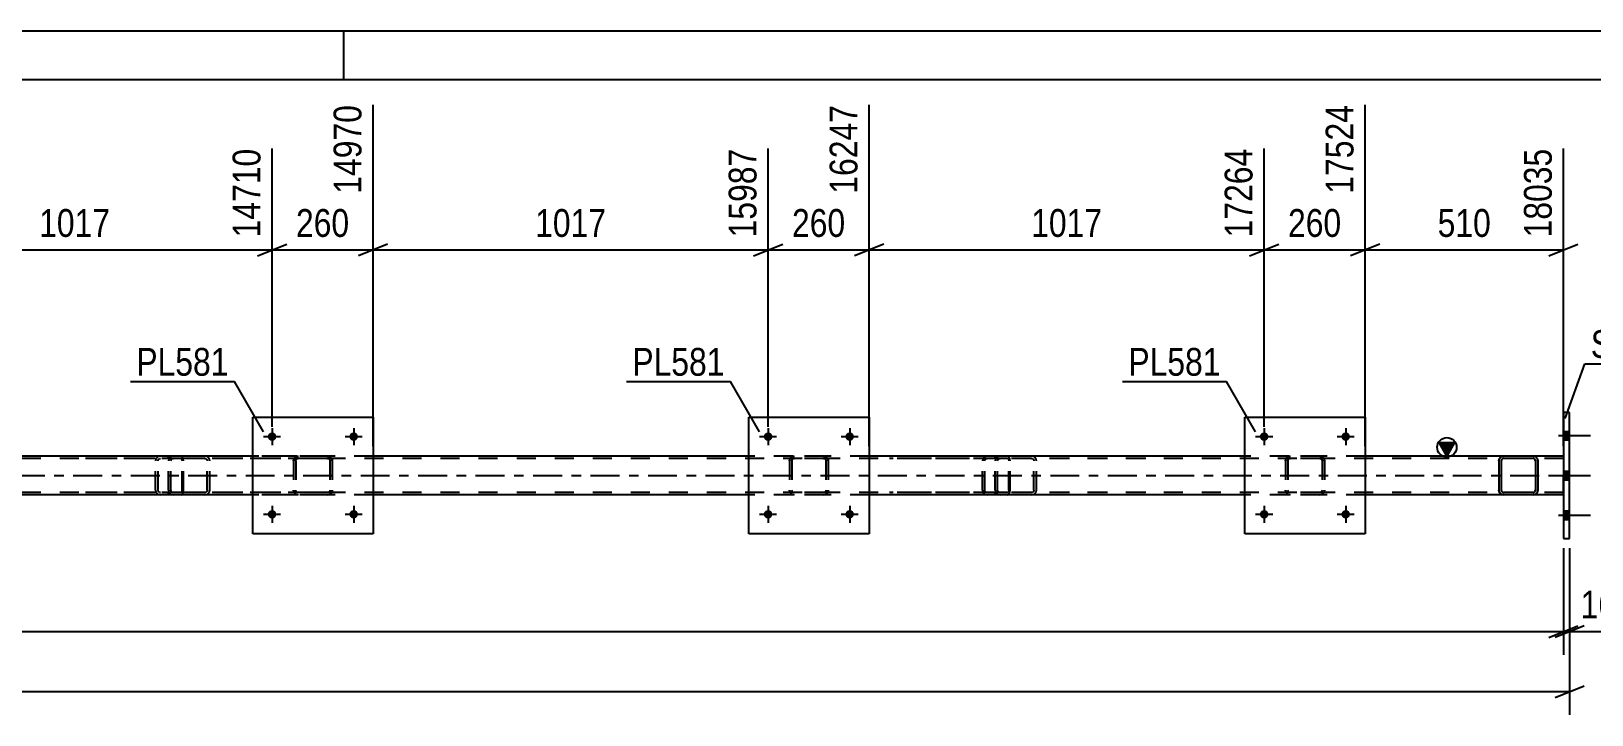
# Model space of a CAD drawing. Header units: millimetres. Extents: x 0 to 841, y 0 to 594.
# Drawn here: x 598.8 to 759.5, y 523.6 to 594 of the extents above; entities that cross this region are included whole.
import ezdxf

# ---------------------------------------------------------------- set-up
doc = ezdxf.new("R2010")
doc.units = ezdxf.units.MM
doc.linetypes.add('DXK_LINE_DOT2', pattern=[3.9198, 1.9599, -1.9599])
doc.linetypes.add('DXK_LINE_DOT3', pattern=[5.9187, 2.979, -0.9799, 0.9799, -0.9799])
doc.styles.add('Arial Narrow', font='ARIALN.TTF', dxfattribs={"height": 0.2})

# ---------------------------------------------------------------- blocks, each defined once
blk = doc.blocks.new('Unknown-272366151-1135')
at = {"color": 5, "linetype": 'Continuous'}
for p, q in [((841, 594), (0, 594)), ((631, 589), (631, 594)), ((836, 589), (5, 589))]:
    blk.add_line(p, q, dxfattribs=at)
blk = doc.blocks.new('Part-272366151-5504 - 5500')
at = {"color": 7, "linetype": 'DXK_LINE_DOT2'}
for p, q in [((612.96, 549.95), (612.92, 549.77)), ((612.92, 546.73), (612.92, 549.77)), ((613.18, 549.77), (613.2, 549.86)), ((613.18, 546.73), (613.18, 549.77)), ((613.2, 549.86), (613.25, 549.94)), ((613.43, 550.25), (613.24, 550.21)), ((613.25, 549.94), (613.33, 549.99)), ((613.33, 549.99), (613.43, 550.01)), ((628.42, 550.25), (613.43, 550.25)), ((628.42, 550.01), (613.43, 550.01)), ((616.86, 550.21), (616.67, 550.25)), ((616.67, 550.01), (616.77, 549.99)), ((616.77, 549.99), (616.85, 549.94)), ((616.85, 549.94), (616.9, 549.86)), ((616.9, 549.86), (616.92, 549.77)), ((616.92, 546.73), (616.92, 549.77)), ((617.18, 549.77), (617.14, 549.95)), ((617.18, 546.73), (617.18, 549.77)), ((612.92, 546.73), (612.96, 546.54)), ((613.2, 546.64), (613.18, 546.73)), ((613.25, 546.56), (613.2, 546.64)), ((613.33, 546.51), (613.25, 546.56)), ((613.43, 546.49), (613.33, 546.51)), ((628.42, 546.49), (613.43, 546.49)), ((616.77, 546.51), (616.67, 546.49)), ((616.85, 546.56), (616.77, 546.51)), ((616.9, 546.64), (616.85, 546.56)), ((616.92, 546.73), (616.9, 546.64)), ((617.14, 546.54), (617.18, 546.73)), ((613.24, 546.28), (613.43, 546.25)), ((628.42, 546.25), (613.43, 546.25)), ((616.67, 546.25), (616.86, 546.28))]:
    blk.add_line(p, q, dxfattribs=at)
for centre, start, end in [((613.41, 549.75), 110.7583, 155.68), ((616.69, 549.75), 24.32, 69.2417), ((613.41, 546.75), 204.32, 249.2417), ((616.69, 546.75), 290.7583, 335.68)]:
    blk.add_arc(centre, 0.496, start, end, dxfattribs=at)
blk = doc.blocks.new('Part-272366151-5568 - 5500')
at = {"linetype": 'Continuous'}
blk.add_hatch(color=2, dxfattribs=at).paths.add_polyline_path([(744.58, 550.25), (743.78, 551.65), (745.38, 551.65)])
at = {"color": 2, "linetype": 'Continuous'}
for p, q in [((744.58, 550.25), (743.78, 551.65)), ((743.78, 551.65), (745.38, 551.65)), ((745.38, 551.65), (744.58, 550.25)), ((621.6, 550.25), (582.92, 550.25)), ((672.68, 550.25), (634, 550.25)), ((723.76, 550.25), (685.08, 550.25)), ((750.42, 550.25), (736.16, 550.25)), ((756.58, 550.25), (753.46, 550.25)), ((621.6, 546.25), (582.92, 546.25)), ((672.68, 546.25), (634, 546.25)), ((723.76, 546.25), (685.08, 546.25)), ((750.42, 546.25), (736.16, 546.25)), ((756.58, 546.25), (753.46, 546.25))]:
    blk.add_line(p, q, dxfattribs=at)
at = {"color": 7, "linetype": 'DXK_LINE_DOT2'}
for p, q in [((756.58, 550.01), (94.12, 550.01)), ((634, 550.25), (621.6, 550.25)), ((685.08, 550.25), (672.68, 550.25)), ((736.16, 550.25), (723.76, 550.25)), ((753.46, 550.25), (750.42, 550.25)), ((756.58, 546.25), (756.58, 550.25)), ((756.58, 546.49), (94.12, 546.49)), ((634, 546.25), (621.6, 546.25)), ((685.08, 546.25), (672.68, 546.25)), ((736.16, 546.25), (723.76, 546.25)), ((753.46, 546.25), (750.42, 546.25))]:
    blk.add_line(p, q, dxfattribs=at)
at = {"color": 7, "linetype": 'DXK_LINE_DOT3'}
blk.add_line((94.12, 548.25), (756.58, 548.25), dxfattribs=at)
at = {"color": 2, "linetype": 'Continuous'}
blk.add_circle((744.58, 551.15), 1, dxfattribs=at)
blk = doc.blocks.new('Part-272366151-7647 - 5500')
at = {"color": 7, "linetype": 'DXK_LINE_DOT2'}
for p, q in [((676.88, 549.77), (676.92, 549.95)), ((676.92, 549.95), (676.88, 549.77)), ((676.88, 549.77), (676.88, 546.73)), ((677.12, 549.77), (677.14, 549.86)), ((677.12, 549.77), (677.12, 546.73)), ((677.14, 549.86), (677.19, 549.94)), ((677.18, 550.21), (677.36, 550.25)), ((677.36, 550.25), (677.18, 550.21)), ((677.19, 549.94), (677.27, 549.99)), ((677.27, 549.99), (677.36, 550.01)), ((680.4, 550.25), (677.36, 550.25)), ((680.4, 550.01), (677.36, 550.01)), ((680.4, 550.25), (680.59, 550.21)), ((680.59, 550.21), (680.4, 550.25)), ((680.4, 550.01), (680.5, 549.99)), ((680.5, 549.99), (680.57, 549.94)), ((680.57, 549.94), (680.63, 549.86)), ((680.63, 549.86), (680.64, 549.77)), ((680.64, 549.77), (680.64, 546.73)), ((680.85, 549.95), (680.88, 549.77)), ((680.88, 549.77), (680.85, 549.95)), ((680.88, 549.77), (680.88, 546.73)), ((676.92, 546.54), (676.88, 546.73)), ((676.88, 546.73), (676.92, 546.54)), ((677.14, 546.64), (677.12, 546.73)), ((677.19, 546.56), (677.14, 546.64)), ((677.27, 546.51), (677.19, 546.56)), ((677.36, 546.49), (677.27, 546.51)), ((680.4, 546.49), (677.36, 546.49)), ((680.5, 546.51), (680.4, 546.49)), ((680.57, 546.56), (680.5, 546.51)), ((680.63, 546.64), (680.57, 546.56)), ((680.64, 546.73), (680.63, 546.64)), ((680.88, 546.73), (680.85, 546.54)), ((680.85, 546.54), (680.88, 546.73)), ((677.36, 546.25), (677.18, 546.28)), ((677.18, 546.28), (677.36, 546.25)), ((680.4, 546.25), (677.36, 546.25)), ((680.59, 546.28), (680.4, 546.25)), ((680.4, 546.25), (680.59, 546.28))]:
    blk.add_line(p, q, dxfattribs=at)
at = {"color": 7, "linetype": 'DXK_LINE_DOT3'}
blk.add_line((678.88, 548.25), (678.88, 548.25), dxfattribs=at)
at = {"color": 7, "linetype": 'DXK_LINE_DOT2'}
for centre, start, end in [((677.36, 549.77), 112.5, 157.5), ((677.36, 549.77), 112.5, 157.5), ((680.4, 549.77), 22.5, 67.5), ((680.4, 549.77), 22.5, 67.5), ((677.36, 546.73), 202.5, 247.5), ((677.36, 546.73), 202.5, 247.5), ((680.4, 546.73), 292.5, 337.5), ((680.4, 546.73), 292.5, 337.5)]:
    blk.add_arc(centre, 0.48, start, end, dxfattribs=at)
blk = doc.blocks.new('Part-272366151-7645 - 5500')
at = {"color": 7, "linetype": 'DXK_LINE_DOT2'}
for p, q in [((625.8, 549.77), (625.84, 549.95)), ((625.84, 549.95), (625.8, 549.77)), ((625.8, 549.77), (625.8, 546.73)), ((626.04, 549.77), (626.06, 549.86)), ((626.04, 549.77), (626.04, 546.73)), ((626.06, 549.86), (626.11, 549.94)), ((626.1, 550.21), (626.28, 550.25)), ((626.28, 550.25), (626.1, 550.21)), ((626.11, 549.94), (626.19, 549.99)), ((626.19, 549.99), (626.28, 550.01)), ((629.32, 550.25), (626.28, 550.25)), ((629.32, 550.01), (626.28, 550.01)), ((629.32, 550.25), (629.51, 550.21)), ((629.51, 550.21), (629.32, 550.25)), ((629.32, 550.01), (629.41, 549.99)), ((629.41, 549.99), (629.49, 549.94)), ((629.49, 549.94), (629.54, 549.86)), ((629.54, 549.86), (629.56, 549.77)), ((629.56, 549.77), (629.56, 546.73)), ((629.77, 549.95), (629.8, 549.77)), ((629.8, 549.77), (629.77, 549.95)), ((629.8, 549.77), (629.8, 546.73)), ((625.84, 546.54), (625.8, 546.73)), ((625.8, 546.73), (625.84, 546.54)), ((626.06, 546.64), (626.04, 546.73)), ((626.11, 546.56), (626.06, 546.64)), ((626.19, 546.51), (626.11, 546.56)), ((626.28, 546.49), (626.19, 546.51)), ((629.32, 546.49), (626.28, 546.49)), ((629.41, 546.51), (629.32, 546.49)), ((629.49, 546.56), (629.41, 546.51)), ((629.54, 546.64), (629.49, 546.56)), ((629.56, 546.73), (629.54, 546.64)), ((629.8, 546.73), (629.77, 546.54)), ((629.77, 546.54), (629.8, 546.73)), ((626.28, 546.25), (626.1, 546.28)), ((626.1, 546.28), (626.28, 546.25)), ((629.32, 546.25), (626.28, 546.25)), ((629.51, 546.28), (629.32, 546.25)), ((629.32, 546.25), (629.51, 546.28))]:
    blk.add_line(p, q, dxfattribs=at)
at = {"color": 7, "linetype": 'DXK_LINE_DOT3'}
blk.add_line((627.8, 548.25), (627.8, 548.25), dxfattribs=at)
at = {"color": 7, "linetype": 'DXK_LINE_DOT2'}
for centre, start, end in [((626.28, 549.77), 112.5, 157.5), ((626.28, 549.77), 112.5, 157.5), ((629.32, 549.77), 22.5, 67.5), ((629.32, 549.77), 22.5, 67.5), ((626.28, 546.73), 202.5, 247.5), ((626.28, 546.73), 202.5, 247.5), ((629.32, 546.73), 292.5, 337.5), ((629.32, 546.73), 292.5, 337.5)]:
    blk.add_arc(centre, 0.48, start, end, dxfattribs=at)
blk = doc.blocks.new('Part-272366151-5542 - 5500')
at = {"color": 7, "linetype": 'DXK_LINE_DOT2'}
for p, q in [((614.2, 550.25), (602.04, 550.25)), ((614.2, 550.01), (602.04, 550.01)), ((611.64, 549.95), (611.6, 549.77)), ((611.6, 546.73), (611.6, 549.77)), ((611.86, 549.77), (611.87, 549.86)), ((611.86, 546.73), (611.86, 549.77)), ((611.87, 549.86), (611.93, 549.94)), ((612.11, 550.25), (611.91, 550.21)), ((611.93, 549.94), (612.01, 549.99)), ((612.01, 549.99), (612.11, 550.01)), ((612.92, 550.01), (612.92, 550.25)), ((614.3, 550.21), (614.2, 550.25)), ((614.2, 550.01), (614.25, 549.99)), ((614.25, 549.99), (614.29, 549.94)), ((614.29, 549.94), (614.32, 549.86)), ((614.39, 550.11), (614.3, 550.21)), ((614.32, 549.86), (614.33, 549.77)), ((614.33, 546.73), (614.33, 549.77)), ((614.45, 549.95), (614.39, 550.11)), ((614.47, 549.77), (614.45, 549.95)), ((614.47, 546.73), (614.47, 549.77)), ((614.2, 546.49), (602.04, 546.49)), ((611.6, 546.73), (611.64, 546.54)), ((611.87, 546.64), (611.86, 546.73)), ((611.93, 546.56), (611.87, 546.64)), ((612.01, 546.51), (611.93, 546.56)), ((612.11, 546.49), (612.01, 546.51)), ((612.92, 546.28), (612.92, 546.49)), ((614.25, 546.51), (614.2, 546.49)), ((614.29, 546.56), (614.25, 546.51)), ((614.32, 546.64), (614.29, 546.56)), ((614.33, 546.73), (614.32, 546.64)), ((614.39, 546.39), (614.45, 546.54)), ((614.45, 546.54), (614.47, 546.73)), ((614.2, 546.25), (602.04, 546.25)), ((611.91, 546.28), (612.11, 546.25)), ((612.92, 546.25), (612.92, 546.28)), ((614.2, 546.25), (614.3, 546.28)), ((614.3, 546.28), (614.39, 546.39))]:
    blk.add_line(p, q, dxfattribs=at)
for centre, start, end in [((612.09, 549.75), 111.1941, 156.1506), ((612.09, 546.74), 203.8494, 248.8059)]:
    blk.add_arc(centre, 0.492, start, end, dxfattribs=at)
blk = doc.blocks.new('Part-272366151-5543 - 5500')
at = {"color": 7, "linetype": 'DXK_LINE_DOT2'}
for p, q in [((699.33, 550.25), (687.18, 550.25)), ((699.33, 550.01), (687.18, 550.01)), ((696.78, 549.95), (696.74, 549.77)), ((696.74, 546.73), (696.74, 549.77)), ((696.99, 549.77), (697.01, 549.86)), ((696.99, 546.73), (696.99, 549.77)), ((697.01, 549.86), (697.06, 549.94)), ((697.24, 550.25), (697.05, 550.21)), ((697.06, 549.94), (697.14, 549.99)), ((697.14, 549.99), (697.24, 550.01)), ((698.06, 550.01), (698.06, 550.25)), ((699.44, 550.21), (699.33, 550.25)), ((699.33, 550.01), (699.38, 549.99)), ((699.38, 549.99), (699.43, 549.94)), ((699.43, 549.94), (699.46, 549.86)), ((699.52, 550.11), (699.44, 550.21)), ((699.46, 549.86), (699.47, 549.77)), ((699.47, 546.73), (699.47, 549.77)), ((699.58, 549.95), (699.52, 550.11)), ((699.6, 549.77), (699.58, 549.95)), ((699.6, 546.73), (699.6, 549.77)), ((699.33, 546.49), (687.18, 546.49)), ((696.74, 546.73), (696.78, 546.54)), ((697.01, 546.64), (696.99, 546.73)), ((697.06, 546.56), (697.01, 546.64)), ((697.14, 546.51), (697.06, 546.56)), ((697.24, 546.49), (697.14, 546.51)), ((698.06, 546.28), (698.06, 546.49)), ((699.38, 546.51), (699.33, 546.49)), ((699.43, 546.56), (699.38, 546.51)), ((699.46, 546.64), (699.43, 546.56)), ((699.47, 546.73), (699.46, 546.64)), ((699.52, 546.39), (699.58, 546.54)), ((699.58, 546.54), (699.6, 546.73)), ((699.33, 546.25), (687.18, 546.25)), ((697.05, 546.28), (697.24, 546.25)), ((698.06, 546.25), (698.06, 546.28)), ((699.33, 546.25), (699.44, 546.28)), ((699.44, 546.28), (699.52, 546.39))]:
    blk.add_line(p, q, dxfattribs=at)
for centre, start, end in [((697.23, 549.75), 111.1941, 156.1506), ((697.23, 546.74), 203.8494, 248.8059)]:
    blk.add_arc(centre, 0.492, start, end, dxfattribs=at)
blk = doc.blocks.new('Part-272366151-5544 - 5500')
at = {"color": 7, "linetype": 'DXK_LINE_DOT2'}
for p, q in [((698.09, 549.95), (698.06, 549.77)), ((698.06, 546.73), (698.06, 549.77)), ((698.31, 549.77), (698.33, 549.86)), ((698.31, 546.73), (698.31, 549.77)), ((698.33, 549.86), (698.39, 549.94)), ((698.57, 550.25), (698.37, 550.21)), ((698.39, 549.94), (698.47, 549.99)), ((698.47, 549.99), (698.57, 550.01)), ((713.56, 550.25), (698.57, 550.25)), ((713.56, 550.01), (698.57, 550.01)), ((702, 550.21), (701.8, 550.25)), ((701.8, 550.01), (701.9, 549.99)), ((701.9, 549.99), (701.98, 549.94)), ((701.98, 549.94), (702.04, 549.86)), ((702.04, 549.86), (702.06, 549.77)), ((702.06, 546.73), (702.06, 549.77)), ((702.31, 549.77), (702.27, 549.95)), ((702.31, 546.73), (702.31, 549.77)), ((698.06, 546.73), (698.09, 546.54)), ((698.33, 546.64), (698.31, 546.73)), ((698.39, 546.56), (698.33, 546.64)), ((698.47, 546.51), (698.39, 546.56)), ((698.57, 546.49), (698.47, 546.51)), ((713.56, 546.49), (698.57, 546.49)), ((701.9, 546.51), (701.8, 546.49)), ((701.98, 546.56), (701.9, 546.51)), ((702.04, 546.64), (701.98, 546.56)), ((702.06, 546.73), (702.04, 546.64)), ((702.27, 546.54), (702.31, 546.73)), ((698.37, 546.28), (698.57, 546.25)), ((713.56, 546.25), (698.57, 546.25)), ((701.8, 546.25), (702, 546.28))]:
    blk.add_line(p, q, dxfattribs=at)
for centre, start, end in [((698.55, 549.75), 110.7583, 155.68), ((701.82, 549.75), 24.32, 69.2417), ((698.55, 546.75), 204.32, 249.2417), ((701.82, 546.75), 290.7583, 335.68)]:
    blk.add_arc(centre, 0.496, start, end, dxfattribs=at)
blk = doc.blocks.new('Part-272366151-5551 - 5500')
at = {"color": 2, "linetype": 'Continuous'}
for p, q in [((757.22, 554.75), (756.58, 554.75)), ((756.58, 554.75), (756.58, 541.75)), ((757.22, 541.75), (757.22, 554.75)), ((756.58, 541.75), (757.22, 541.75))]:
    blk.add_line(p, q, dxfattribs=at)
blk = doc.blocks.new('Bolt-272366151-5613 - 5500')
at = {"linetype": 'Continuous'}
for points in [[(757.22, 551.91), (757.22, 552.79), (756.58, 552.79), (756.58, 551.91)], [(757.22, 551.91), (757.22, 552.79), (756.58, 552.79), (756.58, 551.91)], [(757.22, 551.91), (757.22, 552.79), (756.58, 552.79), (756.58, 551.91)], [(757.22, 547.81), (757.22, 548.69), (756.58, 548.69), (756.58, 547.81)], [(757.22, 547.81), (757.22, 548.69), (756.58, 548.69), (756.58, 547.81)], [(757.22, 543.71), (757.22, 544.59), (756.58, 544.59), (756.58, 543.71)], [(757.22, 543.71), (757.22, 544.59), (756.58, 544.59), (756.58, 543.71)], [(757.22, 543.71), (757.22, 544.59), (756.58, 544.59), (756.58, 543.71)]]:
    blk.add_hatch(color=1, dxfattribs=at).paths.add_polyline_path(points)
at = {"color": 1, "linetype": 'Continuous'}
for p, q in [((756.06, 552.35), (759.38, 552.35)), ((756.06, 552.35), (759.38, 552.35)), ((756.06, 552.35), (759.38, 552.35)), ((756.58, 552.79), (757.22, 552.79)), ((756.58, 552.79), (757.22, 552.79)), ((756.58, 552.79), (757.22, 552.79)), ((756.58, 551.91), (757.22, 551.91)), ((756.58, 551.91), (757.22, 551.91)), ((756.58, 551.91), (757.22, 551.91)), ((756.06, 548.25), (759.38, 548.25)), ((756.06, 548.25), (759.38, 548.25)), ((756.58, 548.69), (757.22, 548.69)), ((756.58, 548.69), (757.22, 548.69)), ((756.58, 547.81), (757.22, 547.81)), ((756.58, 547.81), (757.22, 547.81)), ((756.06, 544.15), (759.38, 544.15)), ((756.06, 544.15), (759.38, 544.15)), ((756.06, 544.15), (759.38, 544.15)), ((756.58, 544.59), (757.22, 544.59)), ((756.58, 544.59), (757.22, 544.59)), ((756.58, 544.59), (757.22, 544.59)), ((756.58, 543.71), (757.22, 543.71)), ((756.58, 543.71), (757.22, 543.71)), ((756.58, 543.71), (757.22, 543.71))]:
    blk.add_line(p, q, dxfattribs=at)
blk = doc.blocks.new('Part-272366151-7646 - 5500')
at = {"color": 2, "linetype": 'Continuous'}
for p, q in [((621.6, 542.25), (621.6, 554.25)), ((621.6, 554.25), (634, 554.25)), ((634, 554.25), (634, 542.25)), ((634, 542.25), (621.6, 542.25))]:
    blk.add_line(p, q, dxfattribs=at)
blk = doc.blocks.new('Part-272366151-7648 - 5500')
at = {"color": 2, "linetype": 'Continuous'}
for p, q in [((672.68, 542.25), (672.68, 554.25)), ((672.68, 554.25), (685.08, 554.25)), ((685.08, 554.25), (685.08, 542.25)), ((685.08, 542.25), (672.68, 542.25))]:
    blk.add_line(p, q, dxfattribs=at)
blk = doc.blocks.new('Part-272366151-7649 - 5500')
at = {"color": 7, "linetype": 'DXK_LINE_DOT2'}
for p, q in [((727.96, 549.77), (728, 549.95)), ((728, 549.95), (727.96, 549.77)), ((727.96, 549.77), (727.96, 546.73)), ((728.2, 549.77), (728.22, 549.86)), ((728.2, 549.77), (728.2, 546.73)), ((728.22, 549.86), (728.27, 549.94)), ((728.26, 550.21), (728.44, 550.25)), ((728.44, 550.25), (728.26, 550.21)), ((728.27, 549.94), (728.35, 549.99)), ((728.35, 549.99), (728.44, 550.01)), ((731.48, 550.25), (728.44, 550.25)), ((731.48, 550.01), (728.44, 550.01)), ((731.48, 550.25), (731.67, 550.21)), ((731.67, 550.21), (731.48, 550.25)), ((731.48, 550.01), (731.58, 549.99)), ((731.58, 549.99), (731.65, 549.94)), ((731.65, 549.94), (731.71, 549.86)), ((731.71, 549.86), (731.72, 549.77)), ((731.72, 549.77), (731.72, 546.73)), ((731.93, 549.95), (731.96, 549.77)), ((731.96, 549.77), (731.93, 549.95)), ((731.96, 549.77), (731.96, 546.73)), ((728, 546.54), (727.96, 546.73)), ((727.96, 546.73), (728, 546.54)), ((728.22, 546.64), (728.2, 546.73)), ((728.27, 546.56), (728.22, 546.64)), ((728.35, 546.51), (728.27, 546.56)), ((728.44, 546.49), (728.35, 546.51)), ((731.48, 546.49), (728.44, 546.49)), ((731.58, 546.51), (731.48, 546.49)), ((731.65, 546.56), (731.58, 546.51)), ((731.71, 546.64), (731.65, 546.56)), ((731.72, 546.73), (731.71, 546.64)), ((731.96, 546.73), (731.93, 546.54)), ((731.93, 546.54), (731.96, 546.73)), ((728.44, 546.25), (728.26, 546.28)), ((728.26, 546.28), (728.44, 546.25)), ((731.48, 546.25), (728.44, 546.25)), ((731.67, 546.28), (731.48, 546.25)), ((731.48, 546.25), (731.67, 546.28))]:
    blk.add_line(p, q, dxfattribs=at)
at = {"color": 7, "linetype": 'DXK_LINE_DOT3'}
blk.add_line((729.96, 548.25), (729.96, 548.25), dxfattribs=at)
at = {"color": 7, "linetype": 'DXK_LINE_DOT2'}
for centre, start, end in [((728.44, 549.77), 112.5, 157.5), ((728.44, 549.77), 112.5, 157.5), ((731.48, 549.77), 22.5, 67.5), ((731.48, 549.77), 22.5, 67.5), ((728.44, 546.73), 202.5, 247.5), ((728.44, 546.73), 202.5, 247.5), ((731.48, 546.73), 292.5, 337.5), ((731.48, 546.73), 292.5, 337.5)]:
    blk.add_arc(centre, 0.48, start, end, dxfattribs=at)
blk = doc.blocks.new('Part-272366151-7650 - 5500')
at = {"color": 2, "linetype": 'Continuous'}
for p, q in [((723.76, 542.25), (723.76, 554.25)), ((723.76, 554.25), (736.16, 554.25)), ((736.16, 554.25), (736.16, 542.25)), ((736.16, 542.25), (723.76, 542.25))]:
    blk.add_line(p, q, dxfattribs=at)
blk = doc.blocks.new('Part-272366151-7651 - 5500')
at = {"color": 2, "linetype": 'Continuous'}
for p, q in [((749.98, 549.95), (749.94, 549.77)), ((749.94, 549.77), (749.94, 546.73)), ((750.2, 549.86), (750.18, 549.77)), ((750.18, 549.77), (750.18, 546.73)), ((750.25, 549.94), (750.2, 549.86)), ((750.42, 550.25), (750.24, 550.21)), ((750.33, 549.99), (750.25, 549.94)), ((750.42, 550.01), (750.33, 549.99)), ((753.46, 550.25), (750.42, 550.25)), ((753.46, 550.01), (750.42, 550.01)), ((753.64, 550.21), (753.46, 550.25)), ((753.55, 549.99), (753.46, 550.01)), ((753.63, 549.94), (753.55, 549.99)), ((753.68, 549.86), (753.63, 549.94)), ((753.7, 549.77), (753.68, 549.86)), ((753.7, 549.77), (753.7, 546.73)), ((753.94, 549.77), (753.9, 549.95)), ((753.94, 549.77), (753.94, 546.73)), ((749.94, 546.73), (749.98, 546.54)), ((750.18, 546.73), (750.2, 546.64)), ((750.2, 546.64), (750.25, 546.56)), ((750.25, 546.56), (750.33, 546.51)), ((750.33, 546.51), (750.42, 546.49)), ((753.46, 546.49), (750.42, 546.49)), ((753.46, 546.49), (753.55, 546.51)), ((753.55, 546.51), (753.63, 546.56)), ((753.63, 546.56), (753.68, 546.64)), ((753.68, 546.64), (753.7, 546.73)), ((753.9, 546.54), (753.94, 546.73)), ((750.24, 546.28), (750.42, 546.25)), ((753.46, 546.25), (750.42, 546.25)), ((753.46, 546.25), (753.64, 546.28))]:
    blk.add_line(p, q, dxfattribs=at)
at = {"color": 7, "linetype": 'DXK_LINE_DOT2'}
for p, q in [((749.94, 549.77), (749.98, 549.95)), ((750.24, 550.21), (750.42, 550.25)), ((753.46, 550.25), (753.64, 550.21)), ((753.9, 549.95), (753.94, 549.77)), ((749.98, 546.54), (749.94, 546.73)), ((753.94, 546.73), (753.9, 546.54)), ((750.42, 546.25), (750.24, 546.28)), ((753.64, 546.28), (753.46, 546.25))]:
    blk.add_line(p, q, dxfattribs=at)
at = {"color": 2, "linetype": 'Continuous'}
for centre, start, end in [((750.42, 549.77), 112.5, 157.5), ((753.46, 549.77), 22.5, 67.5), ((750.42, 546.73), 202.5, 247.5), ((753.46, 546.73), 292.5, 337.5)]:
    blk.add_arc(centre, 0.48, start, end, dxfattribs=at)
at = {"color": 7, "linetype": 'DXK_LINE_DOT2'}
for centre, start, end in [((750.42, 549.77), 112.5, 157.5), ((753.46, 549.77), 22.5, 67.5), ((750.42, 546.73), 202.5, 247.5), ((753.46, 546.73), 292.5, 337.5)]:
    blk.add_arc(centre, 0.48, start, end, dxfattribs=at)
blk = doc.blocks.new('Bolt-272366151-7675 - 5500')
at = {"linetype": 'Continuous'}
for points in [[(624.04, 544.25, -1), (623.16, 544.25, -1)], [(632.44, 544.25, -1), (631.56, 544.25, -1)]]:
    blk.add_hatch(color=1, dxfattribs=at).paths.add_polyline_path(points)
at = {"color": 1, "linetype": 'Continuous'}
for p, q in [((623.6, 545.13), (623.6, 543.37)), ((632, 545.13), (632, 543.37)), ((622.72, 544.25), (624.48, 544.25)), ((631.12, 544.25), (632.88, 544.25))]:
    blk.add_line(p, q, dxfattribs=at)
blk = doc.blocks.new('Bolt-272366151-7676 - 5500')
at = {"linetype": 'Continuous'}
for points in [[(624.04, 552.25, -1), (623.16, 552.25, -1)], [(632.44, 552.25, -1), (631.56, 552.25, -1)]]:
    blk.add_hatch(color=1, dxfattribs=at).paths.add_polyline_path(points)
at = {"color": 1, "linetype": 'Continuous'}
for p, q in [((623.6, 553.13), (623.6, 551.37)), ((632, 553.13), (632, 551.37)), ((622.72, 552.25), (624.48, 552.25)), ((631.12, 552.25), (632.88, 552.25))]:
    blk.add_line(p, q, dxfattribs=at)
blk = doc.blocks.new('Bolt-272366151-7677 - 5500')
at = {"linetype": 'Continuous'}
for points in [[(675.12, 544.25, -1), (674.24, 544.25, -1)], [(683.52, 544.25, -1), (682.64, 544.25, -1)]]:
    blk.add_hatch(color=1, dxfattribs=at).paths.add_polyline_path(points)
at = {"color": 1, "linetype": 'Continuous'}
for p, q in [((674.68, 545.13), (674.68, 543.37)), ((683.08, 545.13), (683.08, 543.37)), ((673.8, 544.25), (675.56, 544.25)), ((682.2, 544.25), (683.96, 544.25))]:
    blk.add_line(p, q, dxfattribs=at)
blk = doc.blocks.new('Bolt-272366151-7678 - 5500')
at = {"linetype": 'Continuous'}
for points in [[(675.12, 552.25, -1), (674.24, 552.25, -1)], [(683.52, 552.25, -1), (682.64, 552.25, -1)]]:
    blk.add_hatch(color=1, dxfattribs=at).paths.add_polyline_path(points)
at = {"color": 1, "linetype": 'Continuous'}
for p, q in [((674.68, 553.13), (674.68, 551.37)), ((683.08, 553.13), (683.08, 551.37)), ((673.8, 552.25), (675.56, 552.25)), ((682.2, 552.25), (683.96, 552.25))]:
    blk.add_line(p, q, dxfattribs=at)
blk = doc.blocks.new('Bolt-272366151-7679 - 5500')
at = {"linetype": 'Continuous'}
for points in [[(726.2, 544.25, -1), (725.32, 544.25, -1)], [(734.6, 544.25, -1), (733.72, 544.25, -1)]]:
    blk.add_hatch(color=1, dxfattribs=at).paths.add_polyline_path(points)
at = {"color": 1, "linetype": 'Continuous'}
for p, q in [((725.76, 545.13), (725.76, 543.37)), ((734.16, 545.13), (734.16, 543.37)), ((724.88, 544.25), (726.64, 544.25)), ((733.28, 544.25), (735.04, 544.25))]:
    blk.add_line(p, q, dxfattribs=at)
blk = doc.blocks.new('Bolt-272366151-7680 - 5500')
at = {"linetype": 'Continuous'}
for points in [[(726.2, 552.25, -1), (725.32, 552.25, -1)], [(734.6, 552.25, -1), (733.72, 552.25, -1)]]:
    blk.add_hatch(color=1, dxfattribs=at).paths.add_polyline_path(points)
at = {"color": 1, "linetype": 'Continuous'}
for p, q in [((725.76, 553.13), (725.76, 551.37)), ((734.16, 553.13), (734.16, 551.37)), ((724.88, 552.25), (726.64, 552.25)), ((733.28, 552.25), (735.04, 552.25))]:
    blk.add_line(p, q, dxfattribs=at)
blk = doc.blocks.new('StraightDimension-272366151-5661 - 5500')
at = {"color": 7, "linetype": 'Continuous'}
for p, q in [((756.58, 540.75), (756.58, 529.77)), ((757.22, 540.75), (757.22, 529.77)), ((755.08, 531.57), (758.08, 532.77)), ((758.72, 532.77), (755.72, 531.57)), ((756.58, 532.17), (757.22, 532.17))]:
    blk.add_line(p, q, dxfattribs=at)
at = {"color": 0}
blk.add_wipeout([(762.6, 532.92), (762.6, 537.12), (757.75, 537.12), (757.75, 532.92)], dxfattribs=at)
at = {"color": 7, "linetype": 'Continuous'}
blk.add_line((757.22, 532.17), (763.13, 532.17), dxfattribs=at)
blk.add_line((757.22, 532.17), (763.13, 532.17), dxfattribs=at)
at = {"color": 3, "style": 'Arial Narrow'}
blk.add_text('16', height=2.863, dxfattribs=at).set_placement((758.35, 533.52))
blk = doc.blocks.new('StraightDimension-272366151-19085 - 5500')
at = {"color": 7, "linetype": 'Continuous'}
for p, q in [((685.08, 551.25), (685.08, 586.41)), ((725.76, 553.25), (725.76, 581.91)), ((686.58, 572.07), (683.58, 570.87)), ((685.08, 571.47), (725.76, 571.47)), ((724.26, 570.87), (727.26, 572.07))]:
    blk.add_line(p, q, dxfattribs=at)
at = {"color": 0, "linetype": 'Continuous'}
blk.add_wipeout([(725.16, 582.51), (720.96, 582.51), (720.96, 572.17), (725.16, 572.17)], dxfattribs=at)
at = {"color": 0}
blk.add_wipeout([(709.68, 572.22), (709.68, 576.42), (701.17, 576.42), (701.17, 572.22)], dxfattribs=at)
at = {"color": 3, "linetype": 'Continuous', "style": 'Arial Narrow'}
blk.add_text('17264', height=2.863, rotation=90.0002, dxfattribs=at).set_placement((724.56, 572.77))
at = {"color": 3, "style": 'Arial Narrow'}
blk.add_text('1017', height=2.863, dxfattribs=at).set_placement((701.77, 572.82))
blk = doc.blocks.new('StraightDimension-272366151-19084 - 5500')
at = {"color": 7, "linetype": 'Continuous'}
for p, q in [((736.16, 551.25), (736.16, 586.41)), ((725.76, 553.25), (725.76, 581.91)), ((724.26, 570.87), (727.26, 572.07)), ((725.76, 571.47), (736.16, 571.47)), ((737.66, 572.07), (734.66, 570.87))]:
    blk.add_line(p, q, dxfattribs=at)
at = {"color": 0}
blk.add_wipeout([(734.31, 572.22), (734.31, 576.42), (727.62, 576.42), (727.62, 572.22)], dxfattribs=at)
at = {"color": 3, "style": 'Arial Narrow'}
blk.add_text('260', height=2.863, dxfattribs=at).set_placement((728.22, 572.82))
at = {"color": 0, "linetype": 'Continuous'}
blk.add_wipeout([(735.56, 587.01), (731.36, 587.01), (731.36, 576.67), (735.56, 576.67)], dxfattribs=at)
at = {"color": 3, "linetype": 'Continuous', "style": 'Arial Narrow'}
blk.add_text('17524', height=2.863, rotation=90.0002, dxfattribs=at).set_placement((734.96, 577.27))
blk = doc.blocks.new('StraightDimension-272366151-19089 - 5500')
at = {"color": 7, "linetype": 'Continuous'}
for p, q in [((582.92, 551.25), (582.92, 586.41)), ((623.6, 553.25), (623.6, 581.91)), ((584.42, 572.07), (581.42, 570.87)), ((582.92, 571.47), (623.6, 571.47)), ((622.1, 570.87), (625.1, 572.07))]:
    blk.add_line(p, q, dxfattribs=at)
at = {"color": 0, "linetype": 'Continuous'}
blk.add_wipeout([(623, 582.51), (618.8, 582.51), (618.8, 572.17), (623, 572.17)], dxfattribs=at)
at = {"color": 0}
blk.add_wipeout([(607.52, 572.22), (607.52, 576.42), (599.01, 576.42), (599.01, 572.22)], dxfattribs=at)
at = {"color": 3, "linetype": 'Continuous', "style": 'Arial Narrow'}
blk.add_text('14710', height=2.863, rotation=90.0002, dxfattribs=at).set_placement((622.4, 572.77))
at = {"color": 3, "style": 'Arial Narrow'}
blk.add_text('1017', height=2.863, dxfattribs=at).set_placement((599.61, 572.82))
blk = doc.blocks.new('StraightDimension-272366151-19088 - 5500')
at = {"color": 7, "linetype": 'Continuous'}
for p, q in [((634, 551.25), (634, 586.41)), ((623.6, 553.25), (623.6, 581.91)), ((622.1, 570.87), (625.1, 572.07)), ((623.6, 571.47), (634, 571.47)), ((635.5, 572.07), (632.5, 570.87))]:
    blk.add_line(p, q, dxfattribs=at)
at = {"color": 0}
blk.add_wipeout([(632.15, 572.22), (632.15, 576.42), (625.46, 576.42), (625.46, 572.22)], dxfattribs=at)
at = {"color": 3, "style": 'Arial Narrow'}
blk.add_text('260', height=2.863, dxfattribs=at).set_placement((626.06, 572.82))
at = {"color": 0, "linetype": 'Continuous'}
blk.add_wipeout([(633.4, 587.01), (629.2, 587.01), (629.2, 576.67), (633.4, 576.67)], dxfattribs=at)
at = {"color": 3, "linetype": 'Continuous', "style": 'Arial Narrow'}
blk.add_text('14970', height=2.863, rotation=90.0002, dxfattribs=at).set_placement((632.8, 577.27))
blk = doc.blocks.new('StraightDimension-272366151-19087 - 5500')
at = {"color": 7, "linetype": 'Continuous'}
for p, q in [((634, 551.25), (634, 586.41)), ((674.68, 553.25), (674.68, 581.91)), ((635.5, 572.07), (632.5, 570.87)), ((634, 571.47), (674.68, 571.47)), ((673.18, 570.87), (676.18, 572.07))]:
    blk.add_line(p, q, dxfattribs=at)
at = {"color": 0, "linetype": 'Continuous'}
blk.add_wipeout([(674.08, 582.51), (669.88, 582.51), (669.88, 572.17), (674.08, 572.17)], dxfattribs=at)
at = {"color": 0}
blk.add_wipeout([(658.6, 572.22), (658.6, 576.42), (650.09, 576.42), (650.09, 572.22)], dxfattribs=at)
at = {"color": 3, "linetype": 'Continuous', "style": 'Arial Narrow'}
blk.add_text('15987', height=2.863, rotation=90.0002, dxfattribs=at).set_placement((673.48, 572.77))
at = {"color": 3, "style": 'Arial Narrow'}
blk.add_text('1017', height=2.863, dxfattribs=at).set_placement((650.69, 572.82))
blk = doc.blocks.new('StraightDimension-272366151-5651 - 5500')
at = {"color": 7, "linetype": 'Continuous'}
for p, q in [((756.58, 540.75), (756.58, 529.77)), ((57, 532.17), (756.58, 532.17)), ((755.08, 531.57), (758.08, 532.77))]:
    blk.add_line(p, q, dxfattribs=at)
blk = doc.blocks.new('StraightDimension-272366151-10152 - 5500')
at = {"color": 7, "linetype": 'Continuous'}
for p, q in [((757.22, 540.75), (757.22, 523.6)), ((56.36, 526), (757.22, 526)), ((755.72, 525.4), (758.72, 526.6))]:
    blk.add_line(p, q, dxfattribs=at)
blk = doc.blocks.new('StraightDimension-272366151-19083 - 5500')
at = {"color": 7, "linetype": 'Continuous'}
for p, q in [((736.16, 551.25), (736.16, 586.41)), ((756.58, 551.25), (756.58, 581.91)), ((737.66, 572.07), (734.66, 570.87)), ((736.16, 571.47), (756.58, 571.47)), ((755.08, 570.87), (758.08, 572.07))]:
    blk.add_line(p, q, dxfattribs=at)
at = {"color": 0, "linetype": 'Continuous'}
blk.add_wipeout([(755.98, 582.51), (751.78, 582.51), (751.78, 572.17), (755.98, 572.17)], dxfattribs=at)
at = {"color": 0}
blk.add_wipeout([(749.71, 572.22), (749.71, 576.42), (743.03, 576.42), (743.03, 572.22)], dxfattribs=at)
at = {"color": 3, "linetype": 'Continuous', "style": 'Arial Narrow'}
blk.add_text('18035', height=2.863, rotation=90.0002, dxfattribs=at).set_placement((755.38, 572.77))
at = {"color": 3, "style": 'Arial Narrow'}
blk.add_text('510', height=2.863, dxfattribs=at).set_placement((743.63, 572.82))
blk = doc.blocks.new('StraightDimension-272366151-19086 - 5500')
at = {"color": 7, "linetype": 'Continuous'}
for p, q in [((685.08, 551.25), (685.08, 586.41)), ((674.68, 553.25), (674.68, 581.91)), ((673.18, 570.87), (676.18, 572.07)), ((674.68, 571.47), (685.08, 571.47)), ((686.58, 572.07), (683.58, 570.87))]:
    blk.add_line(p, q, dxfattribs=at)
at = {"color": 0}
blk.add_wipeout([(683.23, 572.22), (683.23, 576.42), (676.54, 576.42), (676.54, 572.22)], dxfattribs=at)
at = {"color": 3, "style": 'Arial Narrow'}
blk.add_text('260', height=2.863, dxfattribs=at).set_placement((677.14, 572.82))
at = {"color": 0, "linetype": 'Continuous'}
blk.add_wipeout([(684.48, 587.01), (680.28, 587.01), (680.28, 576.67), (684.48, 576.67)], dxfattribs=at)
at = {"color": 3, "linetype": 'Continuous', "style": 'Arial Narrow'}
blk.add_text('16247', height=2.863, rotation=90.0002, dxfattribs=at).set_placement((683.88, 577.27))
blk = doc.blocks.new('Mark-272366151-5547 - 5500')
at = {"color": 0}
blk.add_wipeout([(765.61, 560.35), (765.61, 563.35), (759.4, 563.35), (759.4, 560.35)], dxfattribs=at)
blk.add_wipeout([(765.61, 560.35), (765.61, 563.35), (759.4, 563.35), (759.4, 560.35)], dxfattribs=at)
at = {"color": 30, "linetype": 'Continuous'}
for p, q in [((756.77, 554.1), (758.8, 559.75)), ((758.8, 559.75), (766.21, 559.75))]:
    blk.add_line(p, q, dxfattribs=at)
at = {"color": 3, "style": 'Arial Narrow'}
blk.add_text('SP4', height=2.863, dxfattribs=at).set_placement((759.4, 560.35))
blk = doc.blocks.new('Mark-272366151-19888 - 5500')
at = {"color": 0}
blk.add_wipeout([(619.12, 558.52), (619.12, 561.52), (609.62, 561.52), (609.62, 558.52)], dxfattribs=at)
blk.add_wipeout([(619.12, 558.52), (619.12, 561.52), (609.62, 561.52), (609.62, 558.52)], dxfattribs=at)
at = {"color": 30, "linetype": 'Continuous'}
for p in [(609.02, 557.92), (622.72, 552.73)]:
    blk.add_line(p, (619.72, 557.92), dxfattribs=at)
at = {"color": 3, "style": 'Arial Narrow'}
blk.add_text('PL581', height=2.863, dxfattribs=at).set_placement((609.62, 558.52))
blk = doc.blocks.new('Mark-272366151-19891 - 5500')
at = {"color": 0}
blk.add_wipeout([(670.2, 558.52), (670.2, 561.52), (660.7, 561.52), (660.7, 558.52)], dxfattribs=at)
blk.add_wipeout([(670.2, 558.52), (670.2, 561.52), (660.7, 561.52), (660.7, 558.52)], dxfattribs=at)
at = {"color": 30, "linetype": 'Continuous'}
for p in [(660.1, 557.92), (673.8, 552.73)]:
    blk.add_line(p, (670.8, 557.92), dxfattribs=at)
at = {"color": 3, "style": 'Arial Narrow'}
blk.add_text('PL581', height=2.863, dxfattribs=at).set_placement((660.7, 558.52))
blk = doc.blocks.new('Mark-272366151-19894 - 5500')
at = {"color": 0}
blk.add_wipeout([(721.28, 558.52), (721.28, 561.52), (711.78, 561.52), (711.78, 558.52)], dxfattribs=at)
blk.add_wipeout([(721.28, 558.52), (721.28, 561.52), (711.78, 561.52), (711.78, 558.52)], dxfattribs=at)
at = {"color": 30, "linetype": 'Continuous'}
for p in [(711.18, 557.92), (724.88, 552.73)]:
    blk.add_line(p, (721.88, 557.92), dxfattribs=at)
at = {"color": 3, "style": 'Arial Narrow'}
blk.add_text('PL581', height=2.863, dxfattribs=at).set_placement((711.78, 558.52))

msp = doc.modelspace()

# ---------------------------------------------------------------- block references
for name in ['Unknown-272366151-1135', 'Part-272366151-5551 - 5500', 'Part-272366151-7646 - 5500', 'Bolt-272366151-7676 - 5500', 'Part-272366151-7648 - 5500', 'Bolt-272366151-7678 - 5500', 'Part-272366151-7650 - 5500', 'Bolt-272366151-7680 - 5500', 'Part-272366151-5568 - 5500', 'Bolt-272366151-5613 - 5500', 'Part-272366151-5542 - 5500', 'Part-272366151-5504 - 5500', 'Part-272366151-7645 - 5500', 'Part-272366151-7647 - 5500', 'Part-272366151-5543 - 5500', 'Part-272366151-5544 - 5500', 'Part-272366151-7649 - 5500', 'Part-272366151-7651 - 5500', 'Bolt-272366151-7675 - 5500', 'Bolt-272366151-7677 - 5500', 'Bolt-272366151-7679 - 5500']:
    msp.add_blockref(name, (0, 0))

# ---------------------------------------------------------------- next in the draw order: block references
for name in ['StraightDimension-272366151-19089 - 5500', 'StraightDimension-272366151-19085 - 5500', 'StraightDimension-272366151-5661 - 5500']:
    msp.add_blockref(name, (0, 0))

# ---------------------------------------------------------------- next in the draw order: block references
for name in ['StraightDimension-272366151-19088 - 5500', 'StraightDimension-272366151-19084 - 5500', 'StraightDimension-272366151-5651 - 5500']:
    msp.add_blockref(name, (0, 0))

# ---------------------------------------------------------------- next in the draw order: block references
for name in ['StraightDimension-272366151-19087 - 5500', 'StraightDimension-272366151-19083 - 5500', 'Mark-272366151-19888 - 5500', 'Mark-272366151-19894 - 5500', 'StraightDimension-272366151-10152 - 5500']:
    msp.add_blockref(name, (0, 0))

# ---------------------------------------------------------------- next in the draw order: block references
for name in ['StraightDimension-272366151-19086 - 5500', 'Mark-272366151-5547 - 5500']:
    msp.add_blockref(name, (0, 0))

# ---------------------------------------------------------------- next in the draw order: block references
msp.add_blockref('Mark-272366151-19891 - 5500', (0, 0))

doc.saveas('drawing.dxf')
